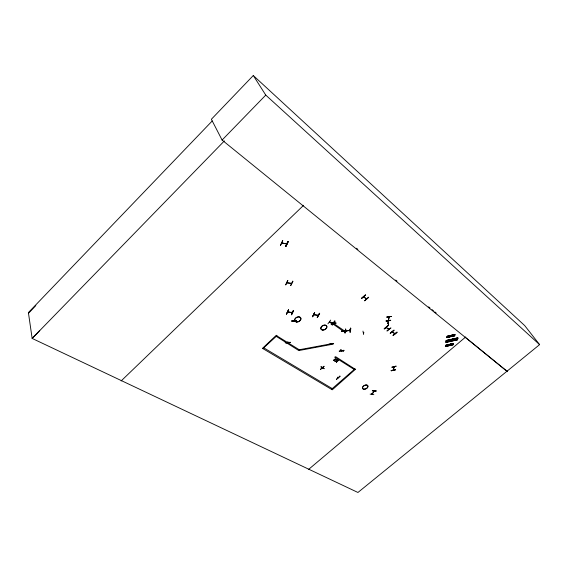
<?xml version="1.0" encoding="UTF-8"?>
<svg xmlns="http://www.w3.org/2000/svg" width="568" height="568" viewBox="0 0 568 568"><rect width="100%" height="100%" fill="white"/><g stroke="black" fill="none" stroke-linecap="round" stroke-linejoin="round"><path stroke-width="0.85" d="M341.943 350.832L341.688 351.109M389.236 317.2L388.874 317.093M388.427 320.04L388.476 320.693L389.279 316.873M287.699 342.419L287.877 341.78M345.536 329.199L345.01 333.033L345.692 329M345.01 333.011L345.529 329.227M314.53 312.691L312.457 316.781L314.651 312.57M372.338 394.022L371.834 393.915M331.123 343.384L331.222 344.506L299.173 350.491L299.116 349.462M333.111 322.844C334.303 323.014 328.851 323.1 329.752 321.843M329.525 321.942L333.487 322.915M290.092 342.177C290.567 342.618 284.959 343.825 285.264 342.348M290.106 342.582L285.278 342.717M286.577 314.161L288.53 309.872M287.827 280.528L285.754 284.902M331.179 324.065L336.057 323.007L331.087 323.874M328.872 344.641L333.622 343.782L333.551 343.399M333.672 324.03L333.494 323.717M331.215 343.697L331.449 343.654M333.459 324.044L333.7 323.682M331.4 343.967L331.428 343.654M282.715 240.654L280.5 245.241M280.564 245.383L282.715 240.64M341.766 331.286L346.558 330.235L341.68 331.094M343.86 350.179L343.931 350.562L339.202 351.081M344.236 331.187L344.066 330.881M341.546 350.811L341.425 350.115M344.18 331.236L344.052 331.045M341.538 350.761L341.546 350.484M346.019 330.938L345.614 331.179L350.271 330.313M349.632 330.043L350.215 330.356M349.838 330.427L349.611 330.072M350.009 332.138C350.591 322.411 351.088 333.501 349.909 331.96M350.236 332.074L350.775 328.276M395.584 369.676L391.231 370.783L391.16 370.421M396.137 366.218L391.785 367.24L396.038 366.111M394.064 366.75L393.361 370.144L393.148 369.768M393.858 366.431L393.567 370.031M394.036 367.042L394.05 366.814M457.488 339.834L457.886 337.846L446.214 340.495L445.937 342.476L457.488 339.806L445.923 342.291M454.677 335.851L454.748 335.461L446.952 337.264L454.677 335.461L454.67 335.858L446.888 337.435L447.108 336.277L454.94 334.509L447.108 336.675L454.89 334.772M447.683 337.257L447.904 336.1M446.1 346.224L446.313 345.081M447.066 341.943L447.392 340.225M449.444 345.458L449.615 344.251M452.1 340.8L452.433 339.082M452.206 344.826L452.384 343.612M453.264 340.537L453.605 338.812M446.91 337.491L454.698 335.709L454.812 334.453M453.157 343.434L453.023 344.811M454.308 340.296L454.649 338.571M455.472 340.033L455.813 338.308M456.253 339.856L456.594 338.13M386.865 317.164L391.48 316.433L386.915 317.029M389.265 316.937L389.023 317.278M391.466 316.44L386.893 317.022M363.825 297.078L366.644 298.974L366.069 298.64M337.648 377.294L338.102 377.798L337.768 377.188M366.644 298.974L366.204 298.519M386.091 327.438L388.874 329.476M388.583 329.319L388.597 328.829M392.133 331.854L394.803 333.863M370.137 394.128L373.836 394.639M296.539 320.828L291.625 321.026L296.46 320.707M293.983 321.012L293.862 321.424L294.153 321.005M287.855 342.454L287.969 342.057L287.685 342.454M373.872 391.267L374.063 390.663M333.338 360.126L334.893 359.778C335.127 357.584 335.915 359.019 335.099 359.501M334.353 360.772L334.673 361.099L335.028 359.764M335.269 361.354L336.817 361.007L337.165 359.686M336.284 362.001L336.604 362.327L337.051 361.177L338.386 360.467M334.445 360.957L334.722 359.856M336.377 362.185L336.654 361.085M337.03 360.73L337.392 359.835M363.477 333.04L363.776 332.507M389.037 316.972L388.313 320.714M286.698 244.041L281.863 242.948M281.735 242.976L282.204 243.26L282.182 242.841M285.725 246.278L288.168 241.62L286.009 246.32L285.633 246.093M288.168 241.606L286.009 246.313M364.003 296.957L363.57 296.425M291.682 283.531L286.812 282.843L287.373 282.757M291.228 283.496L291.746 283.361L286.883 282.686M292.705 281.103L290.674 285.64L292.996 281.281M288.395 309.993L286.371 314.161L288.558 309.858M287.678 312.052L288.132 312.265L288.09 311.882M291.753 312.329L291.888 312.741L291.774 312.208M291.803 312.712L292.392 312.627M293.628 310.661C287.458 323.469 297.348 301.636 291.405 314.75M312.705 316.809L314.672 312.556M318.25 315.41L313.777 314.707M318.321 315.268L317.924 315.197M317.491 317.37C321.232 309.461 319.536 314.786 317.157 317.171M322.908 367.148L322.731 367.794M394.994 333.75L392.31 331.762M376.158 390.969L372.274 390.784L375.966 390.983M321.083 366.63L320.977 366.992L324.129 368.696M363.868 332.891L363.456 333.033M330.675 320.082L327.942 323.781M335.006 321.14L332.188 324.967L334.744 320.948M387.795 323.625L388.129 323.334M388.15 323.483L387.745 323.625M332.23 324.96L334.857 321.097L332.088 324.782M345.543 331.023L350.286 330.178L350.108 329.859M322.667 367.695L323.135 367.46M374.021 391.032L371.997 394.306M371.983 393.688L372.367 393.951M28.506 313.287L35.827 305.556M253.285 75.53L211.374 119.266L222.088 140.055L507.011 371.202L539.6 344.641L524.704 325.592L253.285 75.53L265.767 95.104L539.6 344.641M212.184 120.998L28.4 312.577L32.142 338.421L357.939 492.47L507.011 371.202M39.724 330.526L32.142 338.421L224.388 140.907M222.088 140.055L265.767 95.104M121.133 380.95L303.624 205.282M355.476 369.243L332.28 389.811L262.466 348.354L276.289 335.29M276.233 336.37L298.541 350.385L299.251 349.746L331.307 343.782M365.345 294.92L361.504 298.392L365.515 295.062M361.61 298.463L365.465 294.998M333.317 324.42L334.048 323.767L344.286 330.782L343.562 331.421L333.167 324.143M364.72 300.784L368.419 297.163M368.675 297.447L364.691 300.777M334.829 357.052L335.674 356.711L355.625 369.512M384.252 328.95L387.958 325.698M388.008 325.755L384.153 328.886L387.887 325.578M340.353 349.597L343.59 351.556M320.451 369.498L323.987 366.232M388.824 329.454L386.268 327.338M387.099 331.016L390.933 327.913L386.985 330.846M390.202 333.288L394.036 330.193L390.358 333.402M390.308 333.352L393.986 330.136M393.233 335.482C400.128 329.191 396.876 333.21 392.992 335.219M336.547 379.346L340.083 376.307L339.834 376.03M308.729 469.296L465.703 336.966M393.418 369.768L393.233 369.491M281.792 242.99L286.84 243.842M292.25 312.783L287.444 311.868M313.82 314.715L318.272 315.247M322.361 367.929L322.652 368.085M387.823 321.488L388.519 325.052M335.198 359.686L336.554 359.423L335.12 359.949M337.122 360.914L338.478 360.652M335.368 361.539L336.746 361.269M333.43 360.311L334.815 360.041M345.947 331.094L345.94 330.697M366.488 299.102L363.47 296.411M453.243 343.754L445.532 345.656L453.285 343.505L445.532 345.266L445.355 346.572L453.03 344.804M453.285 343.505L445.539 345.649M445.56 345.507L453.214 343.505M453.101 344.449L445.39 346.352M445.404 346.345L453.072 344.57M453.072 344.591L445.362 346.565M457.744 338.279L446.214 341.084L446.214 340.495L457.815 337.939M457.78 338.443L446.157 340.828L457.844 338.088M457.815 338.23L446.157 340.828M457.417 339.586L445.944 341.879L457.595 339.238L446.05 341.915M446.888 337.435L454.719 335.61M391.238 370.606L395.605 369.647M395.569 369.811L391.231 370.783M341.773 350.421L341.375 350.165M343.959 350.364L339.274 351.23M328.808 344.258L333.636 343.612M328.886 344.471L333.65 343.583M350.804 328.29L350.484 328.169M341.744 331.215L346.523 330.37M331.158 323.994L336.022 323.149M454.933 334.545L447.108 336.277L447.115 336.668M445.603 345.287L445.539 345.635M387.958 321.623L388.469 325.095M290.177 342.369L285.321 342.518M296.602 320.686L291.625 321.026M314.097 314.942L314.161 314.537M372.388 390.599L376.179 390.976M286.79 243.835L286.08 243.594M292.307 312.599L287.564 311.726L287.656 312.201M313.714 314.885L314.09 314.679M319.351 313.287L317.264 317.32M276.417 335.581L299.251 349.746M321.126 366.814L324.115 368.717M338.074 377.777L337.64 377.344M324.094 366.417L320.402 369.363M334.971 357.329L354.24 369.484M356.505 248.244L357.875 249.366M395.655 280.052L397.025 281.167M428.62 306.834L429.99 307.955M432.049 309.624L433.427 310.739M434.797 311.86L436.174 312.975M465.313 337.3L507.437 371.699L506.415 370.272M374.234 390.983L372.161 394.313L372.026 393.936M336.412 379.254L339.941 376.201M393.12 335.404L396.755 332.173M285.739 246.235L287.791 241.386M454.024 334.63L453.796 335.794M453.498 334.751L453.271 335.908M452.717 334.928L452.49 336.086M452.014 335.084L451.794 336.249M451.233 335.262L451.006 336.426M451.865 343.732L451.638 344.868M451.084 343.91L450.864 345.046M450.396 344.073L450.175 345.209M390.585 320.16L390.649 320.551L385.991 320.934M394.554 333.302L394.426 333.416M393.709 366.466L393.979 367.12M393.617 366.779L393.83 367.155M362.973 331.101L363.619 334.509M374.042 390.734L374.213 391.054L373.936 390.649M373.893 390.969L374.028 391.345L373.701 390.947M372.175 393.667L372.36 394.022M332.862 322.681L333.054 323.057M354.929 368.888L331.584 389.194M338.038 377.294L338.223 377.692M287.763 280.393L285.69 284.774M332.259 388.611L263.729 347.808M276.957 335.709L263.019 348.468M390.692 320.338L386.062 321.048L390.67 320.345M296.823 322.035A3.309 2.329 -26.2 0 0 300.905 318.321A3.309 2.329 -26.2 0 0 295.75 318.108A3.309 2.329 -26.2 0 0 296.823 322.035M296.759 321.886A3.301 2.322 -26.2 0 0 300.827 318.179A3.301 2.322 -26.2 0 0 295.687 317.966A3.301 2.322 -26.2 0 0 296.759 321.886M322.858 330.1A3.23 2.215 -27.6 0 0 326.884 326.486A3.23 2.215 -27.6 0 0 321.935 326.309A3.23 2.215 -27.6 0 0 322.858 330.1M322.787 329.951A3.223 2.215 -27.6 0 0 326.806 326.351A3.223 2.215 -27.6 0 0 321.864 326.174A3.223 2.215 -27.6 0 0 322.787 329.951M364.223 389.3A2.932 1.832 -28 0 0 367.95 386.112A2.932 1.832 -28 0 0 363.563 386.119A2.932 1.832 -28 0 0 364.223 389.3M364.152 389.158A2.925 1.825 -28 0 0 367.865 385.977A2.925 1.825 -28 0 0 363.492 385.984A2.925 1.825 -28 0 0 364.152 389.158"/></g></svg>
